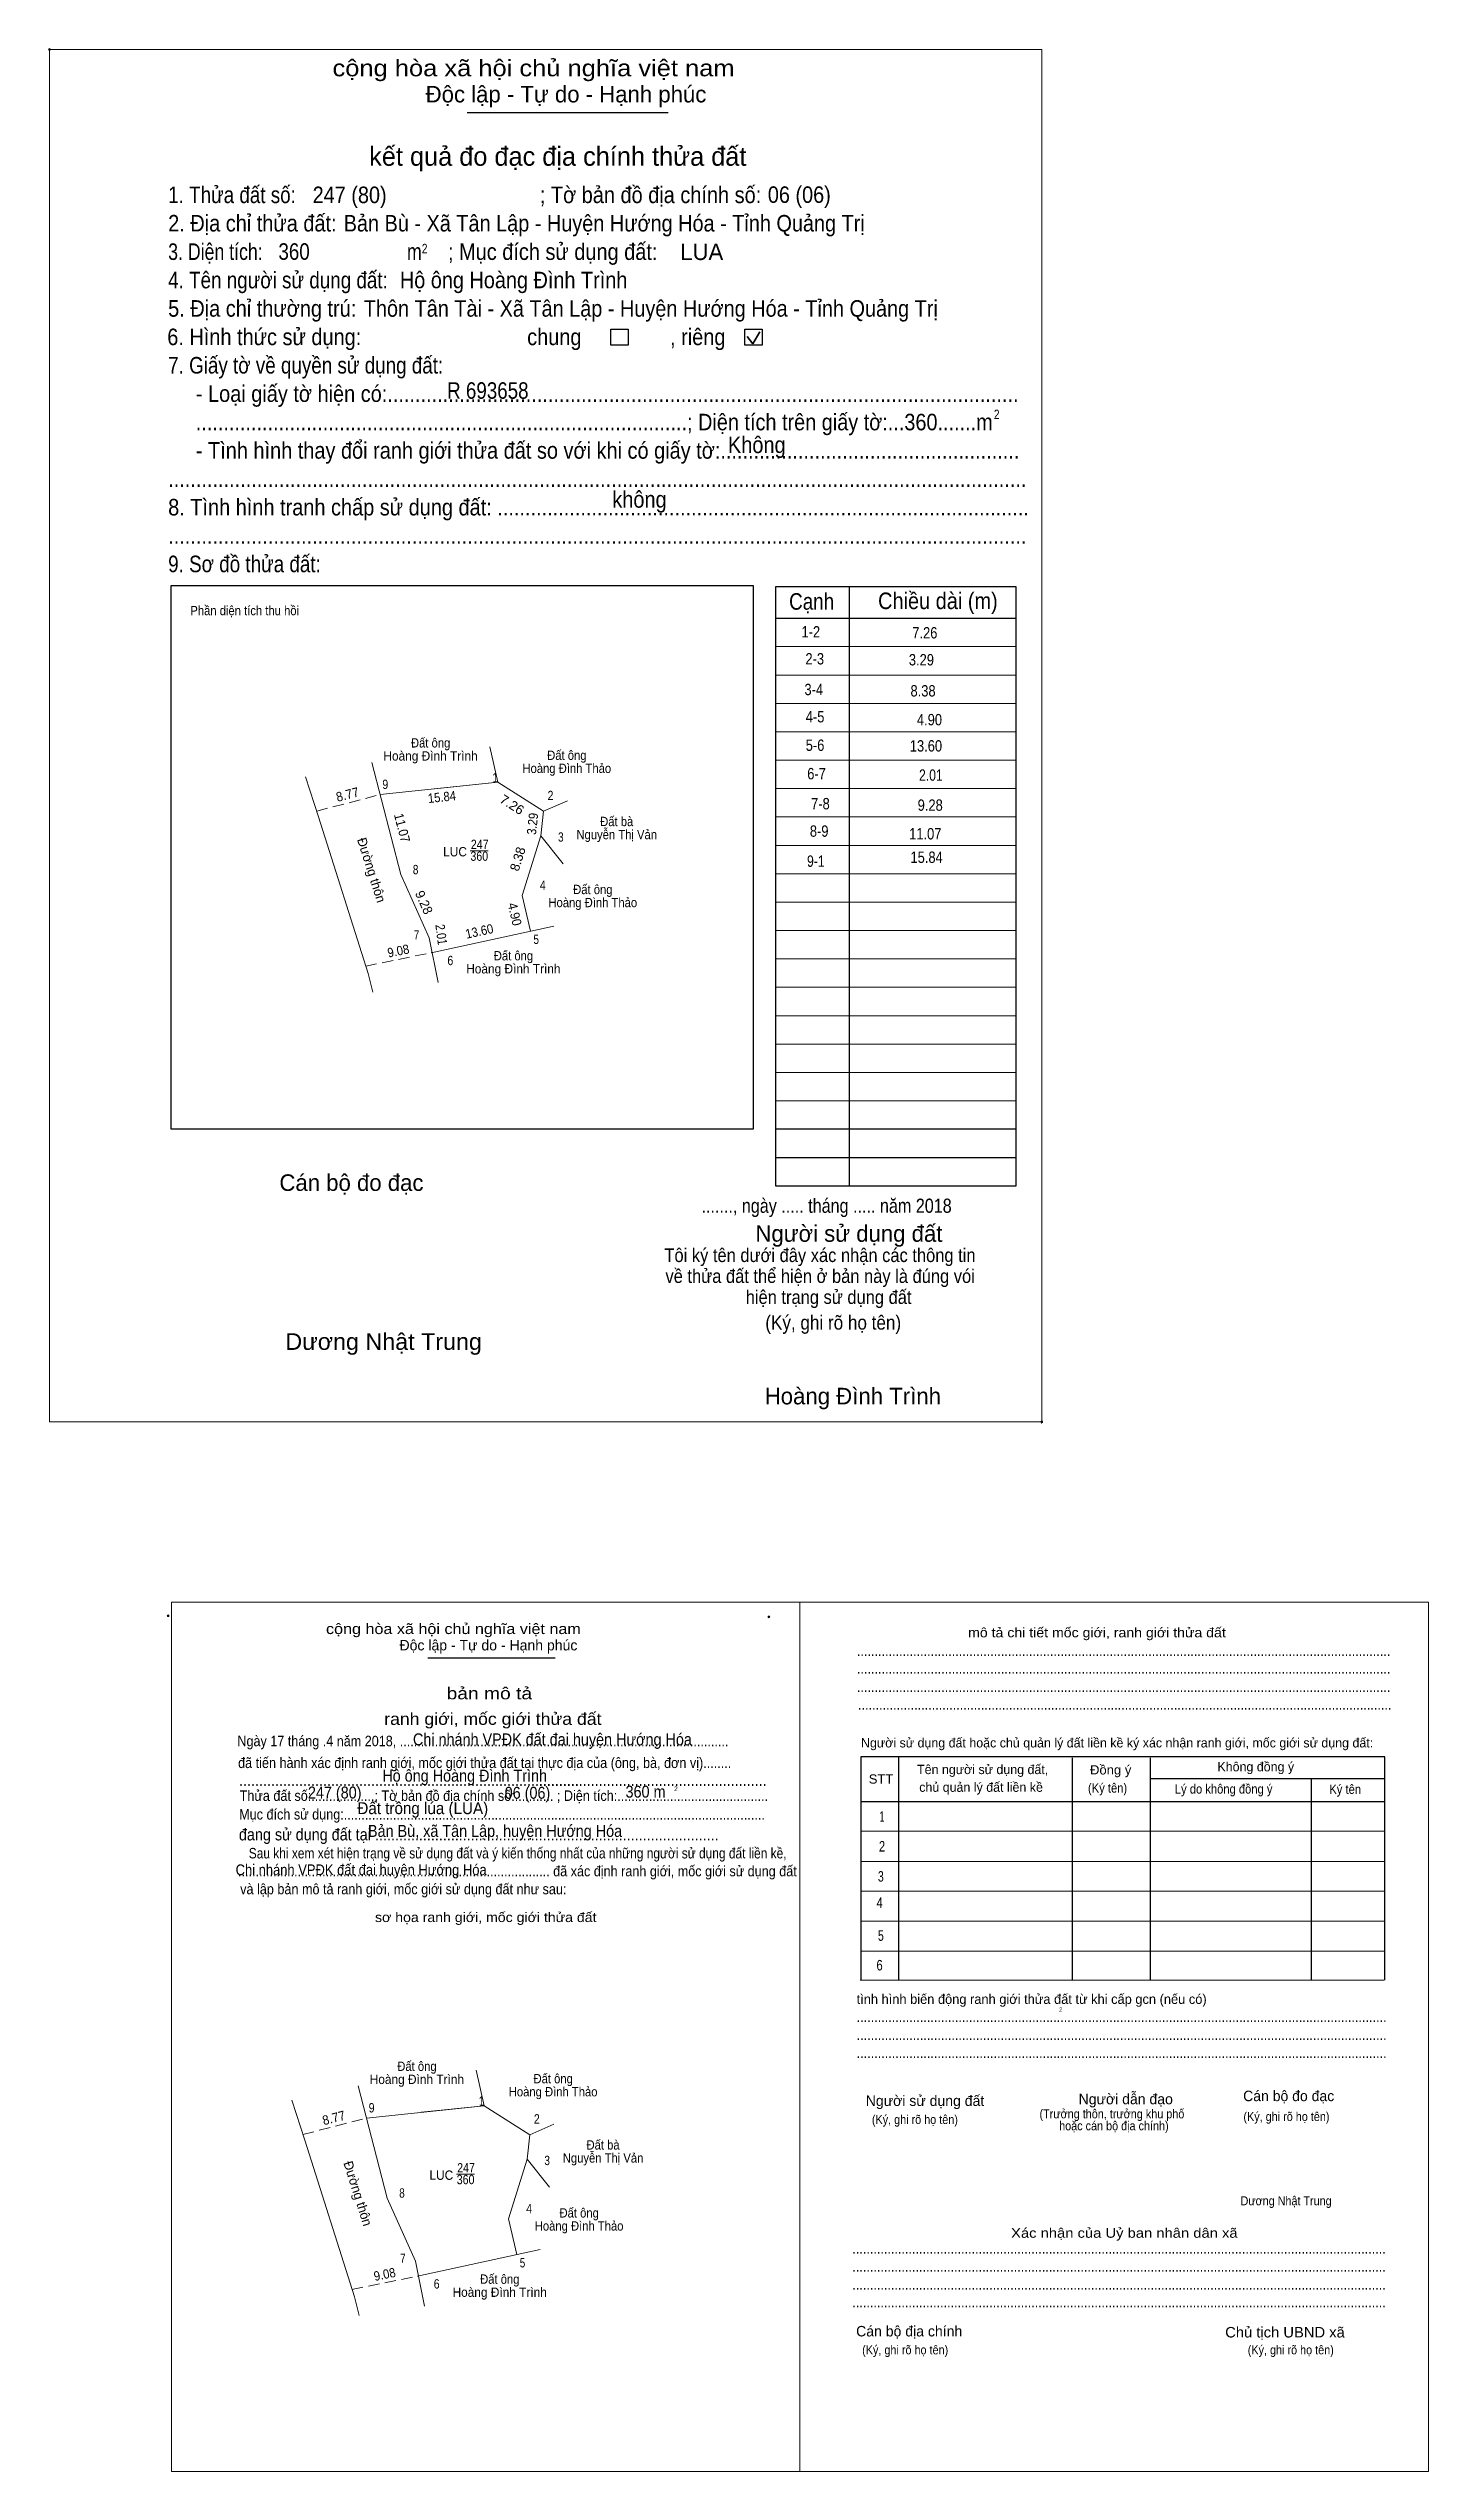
# Model space of a CAD drawing. Header units: metres. Extents: x 546984 to 548466, y 1837666 to 1838232.
# Drawn here: x 548280.8 to 548465.6, y 1837665.7 to 1837990.2 of the extents above.
import ezdxf
from ezdxf.enums import TextEntityAlignment as Align

# ---------------------------------------------------------------- set-up
doc = ezdxf.new("R2010")
doc.units = ezdxf.units.M
doc.header["$LTSCALE"] = 0.5
doc.header["$PDMODE"] = 32
doc.header["$PDSIZE"] = 0.25
doc.linetypes.add('DOTTED', pattern=[1.5, 0.3, -1.2])
doc.linetypes.add('MEDIUM_DASHED', pattern=[4.5, 3, -1.5])
for name, color, linetype, lineweight in [('1', 7, 'DOTTED', 13), ('10', 7, 'Continuous', 13), ('42', 7, 'Continuous', 13), ('61', 7, 'Continuous', 13), ('63', 7, 'Continuous', 13), ('7', 7, 'Continuous', 13)]:
    doc.layers.add(name, color=color, linetype=linetype, lineweight=lineweight)
for name, color, linetype in [('17', 7, 'Continuous'), ('25', 7, 'Continuous'), ('30', 7, 'Continuous'), ('6', 7, 'Continuous')]:
    doc.layers.add(name, color=color, linetype=linetype)

msp = doc.modelspace()

# ---------------------------------------------------------------- linework, layer by layer
at = {"layer": '10'}
for p, q in [((548340.96, 1837891.9), (548339.9, 1837896.67)), ((548350.32, 1837889.42), (548347.1, 1837888.02)), ((548349.72, 1837881), (548346.75, 1837884.75)), ((548339.13, 1837714.71), (548338.07, 1837719.48)), ((548348.49, 1837712.23), (548345.27, 1837710.83)), ((548347.89, 1837703.81), (548344.92, 1837707.56))]:
    msp.add_line(p, q, dxfattribs=at)
for points in [[(548346.75, 1837884.75), (548347.1, 1837888.02), (548340.96, 1837891.9), (548325.21, 1837890.25)], [(548344.92, 1837707.56), (548345.27, 1837710.83), (548339.13, 1837714.71), (548323.38, 1837713.06)]]:
    msp.add_lwpolyline(points, dxfattribs=at)
at = {"layer": '42'}
for points in [[(548346.75, 1837884.75), (548347.1, 1837888.02), (548340.96, 1837891.9), (548332.54, 1837891.02)], [(548344.92, 1837707.56), (548345.27, 1837710.83), (548339.13, 1837714.71), (548330.71, 1837713.83)]]:
    msp.add_lwpolyline(points, dxfattribs=at)
at = {"layer": '61'}
for p, q in [((548333, 1837865.08), (548331.78, 1837871.07)), ((548332.04, 1837869.08), (548348.49, 1837872.66)), ((548331.17, 1837687.89), (548329.95, 1837693.88)), ((548330.21, 1837691.89), (548346.66, 1837695.47))]:
    msp.add_line(p, q, dxfattribs=at)
for points in [[(548331.78, 1837871.07), (548328, 1837879.54), (548324.09, 1837894.57)], [(548315.24, 1837892.63), (548316.97, 1837887.28), (548323.6, 1837866.3), (548324.22, 1837863.79)], [(548345.33, 1837871.97), (548344.24, 1837876.75), (548346.75, 1837884.75)], [(548313.41, 1837715.44), (548315.14, 1837710.09), (548321.77, 1837689.11), (548322.39, 1837686.6)], [(548329.95, 1837693.88), (548326.17, 1837702.35), (548322.26, 1837717.38)], [(548343.5, 1837694.78), (548342.41, 1837699.56), (548344.92, 1837707.56)]]:
    msp.add_lwpolyline(points, dxfattribs=at)
at = {"layer": '63', "linetype": 'MEDIUM_DASHED'}
for p, q in [((548316.72, 1837888.04), (548325.21, 1837890.25)), ((548323.28, 1837867.3), (548332.18, 1837869.11)), ((548314.89, 1837710.85), (548323.38, 1837713.06)), ((548321.45, 1837690.11), (548330.35, 1837691.92))]:
    msp.add_line(p, q, dxfattribs=at)
at = {"layer": '63'}
for p, q in [((548337.27, 1837882.73), (548339.67, 1837882.73)), ((548335.44, 1837705.54), (548337.84, 1837705.54))]:
    msp.add_line(p, q, dxfattribs=at)
at = {"layer": '7', "lineweight": 25}
for p, q in [((548336.89, 1837981.6), (548363.76, 1837981.6)), ((548378.2, 1837837.83), (548378.2, 1837918.11)), ((548388.02, 1837918.11), (548388.02, 1837837.83)), ((548378.2, 1837913.87), (548410.33, 1837913.87)), ((548410.33, 1837845.44), (548378.2, 1837845.44)), ((548410.33, 1837841.64), (548378.2, 1837841.64)), ((548410.33, 1837841.63), (548378.2, 1837841.63)), ((548410.33, 1837837.83), (548378.2, 1837837.83)), ((548331.62, 1837774.66), (548348.64, 1837774.66)), ((548394.63, 1837761.4), (548394.63, 1837731.51)), ((548417.85, 1837761.28), (548417.85, 1837731.51)), ((548428.32, 1837761.28), (548428.32, 1837731.51)), ((548428.32, 1837758.51), (548459.71, 1837758.51)), ((548449.88, 1837758.51), (548449.88, 1837731.51)), ((548389.59, 1837755.46), (548459.71, 1837755.46))]:
    msp.add_line(p, q, dxfattribs=at)
at = {"layer": '7', "lineweight": 35}
for p, q in [((548375.12, 1837950.59), (548376.04, 1837952.23)), ((548374.36, 1837951.57), (548375.12, 1837950.59))]:
    msp.add_line(p, q, dxfattribs=at)
at = {"layer": '7'}
for p, q in [((548378.2, 1837910.07), (548410.33, 1837910.07)), ((548378.2, 1837906.26), (548410.33, 1837906.26)), ((548378.2, 1837902.46), (548410.33, 1837902.46)), ((548378.2, 1837898.66), (548410.33, 1837898.66)), ((548378.2, 1837894.86), (548410.33, 1837894.86)), ((548378.2, 1837891.06), (548410.33, 1837891.06)), ((548378.2, 1837887.26), (548410.33, 1837887.26)), ((548378.2, 1837883.45), (548410.33, 1837883.45)), ((548378.2, 1837879.65), (548410.33, 1837879.65)), ((548378.2, 1837875.85), (548410.33, 1837875.85)), ((548378.2, 1837872.05), (548410.33, 1837872.05)), ((548378.2, 1837868.25), (548410.33, 1837868.25)), ((548378.2, 1837864.45), (548410.33, 1837864.45)), ((548378.2, 1837860.64), (548410.33, 1837860.64)), ((548378.2, 1837856.84), (548410.33, 1837856.84)), ((548378.2, 1837853.04), (548410.33, 1837853.04)), ((548378.2, 1837849.24), (548410.33, 1837849.24)), ((548378.2, 1837845.44), (548410.33, 1837845.44)), ((548378.2, 1837841.63), (548410.33, 1837841.63)), ((548389.59, 1837751.45), (548459.71, 1837751.45)), ((548389.59, 1837747.43), (548459.71, 1837747.43)), ((548389.59, 1837743.42), (548459.71, 1837743.42)), ((548389.59, 1837739.41), (548459.71, 1837739.41)), ((548389.59, 1837735.39), (548459.71, 1837735.39)), ((548389.47, 1837731.51), (548459.59, 1837731.51))]:
    msp.add_line(p, q, dxfattribs=at)
for points in [[(548280.94, 1837990.03), (548413.79, 1837990.03), (548413.79, 1837806.28), (548280.94, 1837806.28)], [(548297.27, 1837782.12), (548381.42, 1837782.12), (548381.42, 1837665.73), (548297.27, 1837665.73)], [(548381.42, 1837782.12), (548465.57, 1837782.12), (548465.57, 1837665.73), (548381.42, 1837665.73)], [(548381.42, 1837782.11), (548465.57, 1837782.11), (548465.57, 1837665.73), (548381.42, 1837665.73)]]:
    msp.add_lwpolyline(points, close=True, dxfattribs=at)
at = {"layer": '7', "lineweight": 25}
for points in [[(548356.11, 1837952.55), (548358.4, 1837952.55), (548358.4, 1837950.42), (548356.11, 1837950.42)], [(548374.06, 1837952.55), (548376.35, 1837952.55), (548376.35, 1837950.42), (548374.06, 1837950.42)], [(548297.23, 1837918.24), (548375.16, 1837918.24), (548375.16, 1837845.44), (548297.23, 1837845.44)]]:
    msp.add_lwpolyline(points, close=True, dxfattribs=at)
for points in [[(548378.2, 1837918.11), (548410.33, 1837918.11), (548410.33, 1837837.83)], [(548459.71, 1837731.51), (548459.71, 1837761.4), (548389.59, 1837761.4), (548389.59, 1837731.51)]]:
    msp.add_lwpolyline(points, dxfattribs=at)
at = {"layer": '7'}
for p in [(548280.94, 1837990.03), (548413.78, 1837806.28), (548296.82, 1837780.32), (548377.27, 1837780.15)]:
    msp.add_point(p, dxfattribs=at)

# ---------------------------------------------------------------- texts
at = {"layer": '1'}
for s, width, p in [('247', 0.85, (548338.545, 1837882.96)), ('LUC', 0.95, (548335.245, 1837881.98)), ('360', 0.85, (548338.49, 1837881.39)), ('LUC', 0.95, (548333.415, 1837704.79)), ('360', 0.85, (548336.66, 1837704.2)), ('247', 0.85, (548336.715, 1837705.77))]:
    msp.add_text(s, height=1.25, dxfattribs=dict(at, width=width)).set_placement(p, align=Align.CENTER)
at = {"layer": '17'}
for s, height, width, p in [('2', 0.6, 0.75, (548416.1, 1837727.28)), ('Dương Nhật Trung', 1.2, 0.9, (548440.41, 1837701.38))]:
    msp.add_text(s, height=height, dxfattribs=dict(at, width=width)).set_placement(p)
at = {"layer": '25'}
for s, height, width, p in [('Chi nhánh VPĐK đất đai huyện Hướng Hóa', 1.6, 0.9, (548329.61, 1837762.96)), ('Đất trồng lúa (LUA)', 1.6, 0.95, (548322.17, 1837753.75)), ('Chi nhánh VPĐK đất đai huyện Hướng Hóa', 1.44, 0.9, (548305.87, 1837745.58))]:
    msp.add_text(s, height=height, dxfattribs=dict(at, width=width)).set_placement(p)
at = {"layer": '30'}
for s, width, p in [('1-2', 0.85, (548384.12, 1837911.29)), ('7.26', 0.85, (548399.82, 1837911.16)), ('2-3', 0.85, (548384.65, 1837907.68)), ('3.29', 0.85, (548399.36, 1837907.55)), ('3-4', 0.85, (548384.52, 1837903.57)), ('8.38', 0.85, (548399.58, 1837903.39)), ('4-5', 0.85, (548384.69, 1837899.92)), ('4.90', 0.85, (548400.44, 1837899.53)), ('5-6', 0.85, (548384.69, 1837896.11)), ('13.60', 0.85, (548400.45, 1837896.02)), ('6-7', 0.85, (548384.89, 1837892.3)), ('2.01', 0.8, (548400.53, 1837892.11)), ('7-8', 0.85, (548385.41, 1837888.28)), ('9.28', 0.85, (548400.54, 1837888.09)), ('8-9', 0.85, (548385.24, 1837884.61)), ('11.07', 0.85, (548400.36, 1837884.25)), ('9-1', 0.8, (548384.72, 1837880.59)), ('15.84', 0.85, (548400.54, 1837881.11))]:
    msp.add_text(s, height=1.52, dxfattribs=dict(at, width=width)).set_placement(p, align=Align.RIGHT)
at = {"layer": '6'}
msp.add_text('LUA', height=2.21, dxfattribs=at).set_placement((548365.4, 1837961.83))
at = {"layer": '6', "width": 0.9}
for height, p in [(2.21, (548327.86, 1837958.05)), (1.6, (548325.51, 1837758.1))]:
    msp.add_text('Hộ ông Hoàng Đình Trình', height=height, dxfattribs=at).set_placement(p)
at = {"layer": '63'}
for s, width, p in [('Phần diện tích thu hồi', 0.9, (548307.085, 1837914.27)), ('Đất ông', 0.9, (548331.975, 1837896.56)), ('Hoàng Đình Trình', 0.95, (548331.965, 1837894.81)), ('Hoàng Đình Thảo', 0.9, (548350.205, 1837893.15)), ('Đất ông', 0.9, (548350.215, 1837894.9)), ('Đất bà', 0.9, (548356.89, 1837886.03)), ('Nguyễn Thị Vản', 0.9, (548356.89, 1837884.28)), ('Đất ông', 0.9, (548353.695, 1837876.93)), ('Hoàng Đình Thảo', 0.9, (548353.685, 1837875.18)), ('Hoàng Đình Trình', 0.95, (548343.055, 1837866.31)), ('Đất ông', 0.9, (548343.065, 1837868.06)), ('Hoàng Đình Trình', 0.95, (548330.135, 1837717.62)), ('Đất ông', 0.9, (548330.145, 1837719.37)), ('Đất ông', 0.9, (548348.385, 1837717.71)), ('Hoàng Đình Thảo', 0.9, (548348.375, 1837715.96)), ('Nguyễn Thị Vản', 0.9, (548355.06, 1837707.09)), ('Đất bà', 0.9, (548355.06, 1837708.84)), ('Hoàng Đình Thảo', 0.9, (548351.855, 1837697.99)), ('Đất ông', 0.9, (548351.865, 1837699.74)), ('Hoàng Đình Trình', 0.95, (548341.225, 1837689.12)), ('Đất ông', 0.9, (548341.235, 1837690.87))]:
    msp.add_text(s, height=1.25, dxfattribs=dict(at, width=width)).set_placement(p, align=Align.CENTER)
for s, rotation, width, p in [('8.77', 14.591, 0.95, (548321.0026, 1837889.6685)), ('15.84', 5.981, 0.9, (548333.5499, 1837889.3159)), ('11.07', 284.601, 0.95, (548327.553, 1837885.6475)), ('7.26', 327.71, 1.05, (548342.5361, 1837888.3819)), ('3.29', 83.891, 0.9, (548346.2356, 1837886.2735)), ('4.90', 282.846, 0.95, (548342.6334, 1837874.1039)), ('2.01', 277.444, 0.85, (548332.7834, 1837871.436)), ('13.60', 12.268, 0.9, (548338.6322, 1837871.3536)), ('9.08', 11.496, 0.9, (548327.7754, 1837868.7201)), ('8.77', 14.591, 0.95, (548319.1726, 1837712.4785)), ('9.08', 11.496, 0.9, (548325.9454, 1837691.5301))]:
    msp.add_text(s, height=1.25, rotation=rotation, dxfattribs=dict(at, width=width)).set_placement(p, align=Align.CENTER)
for s, width, p in [(' 9', 0.85, (548326.3, 1837891)), (' 1', 0.75, (548340.96, 1837891.9)), (' 2', 0.85, (548348.42, 1837889.51)), (' 3', 0.8, (548349.78, 1837883.95)), (' 8', 0.8, (548330.34, 1837879.59)), (' 4', 0.85, (548347.39, 1837877.5)), (' 7', 0.8, (548330.46, 1837870.84)), (' 5', 0.8, (548346.48, 1837870.25)), (' 6', 0.85, (548335.01, 1837867.42)), (' 1', 0.75, (548339.13, 1837714.71)), (' 9', 0.85, (548324.47, 1837713.81)), (' 2', 0.85, (548346.59, 1837712.32)), (' 3', 0.8, (548347.95, 1837706.76)), (' 8', 0.8, (548328.51, 1837702.4)), (' 4', 0.85, (548345.56, 1837700.31)), (' 7', 0.8, (548328.63, 1837693.65)), (' 5', 0.8, (548344.65, 1837693.06)), (' 6', 0.85, (548333.18, 1837690.23))]:
    msp.add_text(s, height=1.25, dxfattribs=dict(at, width=width)).set_placement(p, align=Align.RIGHT)
for s, rotation, p in [('Đường thôn', 287.537, (548323.4682, 1837879.9633)), ('8.38', 72.581, (548344.2315, 1837881.4529)), ('9.28', 294.05, (548330.5162, 1837875.5647)), ('Đường thôn', 287.537, (548321.6382, 1837702.7733))]:
    msp.add_text(s, height=1.25, rotation=rotation, dxfattribs=at).set_placement(p, align=Align.CENTER)
at = {"layer": '7'}
for s, height, width, p in [('cộng hòa xã hội chủ nghĩa việt nam', 2.217, 1.15, (548318.84, 1837986.43)), ('1. Thửa đất số:', 2.217, 0.85, (548296.84, 1837969.45)), ('247 (80)', 2.21, 0.9, (548316.18, 1837969.45)), ('; Tờ bản đồ địa chính số:', 2.217, 0.9, (548346.6, 1837969.45)), ('06 (06)', 2.21, 0.9, (548377.12, 1837969.48)), ('2. Địa chỉ thửa đất:', 2.217, 0.9, (548296.84, 1837965.65)), ('Bản Bù - Xã Tân Lập - Huyện Hướng Hóa - Tỉnh Quảng Trị', 2.21, 0.9, (548320.34, 1837965.65)), ('3. Diện tích:', 2.217, 0.8, (548296.84, 1837961.84)), ('360', 2.21, 0.85, (548311.6, 1837961.86)), ('m', 2.217, 0.8, (548328.81, 1837961.84)), ('2', 1.267, 0.8, (548330.8, 1837962.73)), ('; Mục đích sử dụng đất:', 2.217, 0.9, (548334.3, 1837961.84)), ('4. Tên người sử dụng đất:', 2.217, 0.85, (548296.84, 1837958.04)), ('5. Địa chỉ thường trú:', 2.217, 0.9, (548296.84, 1837954.24)), ('Thôn Tân Tài - Xã Tân Lập - Huyện Hướng Hóa - Tỉnh Quảng Trị', 2.21, 0.9, (548323.03, 1837954.24)), ('6. Hình thức sử dụng:', 2.217, 0.9, (548296.72, 1837950.43)), ('chung                , riêng', 2.217, 0.9, (548344.9, 1837950.43)), ('7. Giấy tờ về quyền sử dụng đất:', 2.217, 0.85, (548296.84, 1837946.63)), ('R 693658', 2.21, 0.85, (548334.19, 1837943.25)), ('     - Loại giấy tờ hiện có:..................................................................................................................', 2.217, 0.9, (548296.84, 1837942.83)), ('     .........................................................................................; Diện tích trên giấy tờ:...360.......m', 2.21, 0.9, (548296.84, 1837939.03)), ('2', 1.267, 0.8, (548407.38, 1837940.53)), ('     - Tình hình thay đổi ranh giới thửa đất so với khi có giấy tờ:......................................................', 2.217, 0.9, (548296.84, 1837935.23)), ('Không', 2.22, 0.9, (548371.78, 1837935.98)), ('8. Tình hình tranh chấp sử dụng đất: ................................................................................................', 2.217, 0.9, (548296.84, 1837927.63)), ('...........................................................................................................................................................', 2.217, 0.9, (548296.84, 1837931.43)), ('không', 2.218, 0.9, (548356.3, 1837928.67)), ('...........................................................................................................................................................', 2.217, 0.9, (548296.84, 1837923.83)), ('9. Sơ đồ thửa đất:', 2.217, 0.85, (548296.84, 1837920.03)), ('Cạnh', 2.217, 0.85, (548379.97, 1837915.01)), ('Chiều dài (m)', 2.217, 0.9, (548391.88, 1837915.09)), ('......., ngày ..... tháng ..... năm 2018', 1.9, 0.85, (548368.24, 1837834.26)), ('(Ký, ghi rõ họ tên)', 1.901, 0.9, (548376.78, 1837818.62)), ('Dương Nhật Trung', 2.22, 1.05, (548312.53, 1837815.91)), ('cộng hòa xã hội chủ nghĩa việt nam', 1.405, 1.15, (548317.97, 1837777.86)), ('........................................................................................................................................................', 1.405, 0.9, (548389.05, 1837774.94)), ('........................................................................................................................................................', 1.405, 0.9, (548389.05, 1837772.54)), ('........................................................................................................................................................', 1.405, 0.9, (548389.05, 1837770.12)), ('........................................................................................................................................................', 1.405, 0.9, (548389.19, 1837767.72)), ('Ngày 17 tháng .4 năm 2018, ..............................................................................................', 1.4, 0.9, (548306.11, 1837762.84)), (' đã tiến hành xác định ranh giới, mốc giới thửa đất tại thực địa của (ông, bà, đơn vị)........', 1.405, 0.9, (548305.73, 1837759.92)), ('....................................................................................................................................', 1.6, 0.9, (548306.34, 1837757.52)), ('247 (80)', 1.6, 0.9, (548315.55, 1837755.84)), ('06 (06)', 1.6, 0.9, (548341.89, 1837755.81)), ('360 m', 1.6, 0.9, (548358.07, 1837755.96)), ('2', 0.6399, 0.8, (548364.58, 1837756.83)), ('STT', 1.244, 1.05, (548390.63, 1837757.83)), ('(Ký tên)', 1.244, 0.9, (548419.98, 1837756.63)), ('Đồng ý', 1.244, 1.05, (548420.25, 1837759.06)), ('Lý do không đồng ý', 1.244, 0.9, (548431.61, 1837756.5)), ('Ký tên', 1.244, 0.9, (548452.29, 1837756.46)), ('Thửa đất số:..................; Tờ bản đồ địa chính số:........... ; Diện tích:...........................................', 1.405, 0.9, (548306.41, 1837755.52)), ('Mục đích sử dụng:........................................................................................................................', 1.405, 0.9, (548306.34, 1837753.03)), ('đang sử dụng đất tại ......................................................................................', 1.6, 0.9, (548306.31, 1837750.23)), ('Bản Bù, xã Tân Lập, huyện Hướng Hóa', 1.6, 0.9, (548323.59, 1837750.7)), ('Sau khi xem xét hiện trạng về sử dụng đất và ý kiến thống nhất của những người sử dụng đất liền kề,', 1.405, 0.85, (548307.63, 1837747.82)), ('......................................................................................... đã xác định ranh giới, mốc giới sử dụng đất', 1.402, 0.9, (548306.19, 1837745.42)), (' và lập bản mô tả ranh giới, mốc giới sử dụng đất như sau:', 1.405, 0.9, (548306.01, 1837743.02)), ('.......................................................................................................................................................', 1.405, 0.9, (548389.01, 1837725.92)), ('.......................................................................................................................................................', 1.405, 0.9, (548389.01, 1837723.52)), ('.......................................................................................................................................................', 1.405, 0.9, (548389.01, 1837721.11)), ('(Ký, ghi rõ họ tên)', 1.204, 0.9, (548391.05, 1837712.26)), ('(Ký, ghi rõ họ tên)', 1.204, 0.9, (548440.79, 1837712.66)), ('........................................................................................................................................................', 1.405, 0.9, (548388.43, 1837694.92)), ('........................................................................................................................................................', 1.405, 0.9, (548388.43, 1837692.5)), ('........................................................................................................................................................', 1.405, 0.9, (548388.43, 1837690.1)), ('........................................................................................................................................................', 1.405, 0.9, (548388.43, 1837687.7)), ('(Ký, ghi rõ họ tên)', 1.204, 0.9, (548389.75, 1837681.42)), ('Chủ tịch UBND xã', 1.405, 1.05, (548438.35, 1837683.68)), ('(Ký, ghi rõ họ tên)', 1.204, 0.9, (548441.37, 1837681.42))]:
    msp.add_text(s, height=height, dxfattribs=dict(at, width=width)).set_placement(p)
for s, height, p in [('Độc lập - Tự do - Hạnh phúc', 2.217, (548331.31, 1837982.93)), ('Cán bộ đo đạc', 2.218, (548311.73, 1837837.19)), ('Người sử dụng đất', 2.217, (548375.46, 1837830.38)), ('Hoàng Đình Trình', 2.22, (548376.7, 1837808.61)), ('Độc lập - Tự do - Hạnh phúc', 1.405, (548327.81, 1837775.67)), ('Người sử dụng đất hoặc chủ quản lý đất liền kề ký xác nhận ranh giới, mốc giới sử dụng đất:', 1.244, (548389.59, 1837762.68)), ('Không đồng ý', 1.244, (548437.31, 1837759.48)), ('Tên người sử dụng đất,', 1.244, (548397.1, 1837759.11)), ('chủ quản lý đất liền kề', 1.244, (548397.39, 1837756.74)), ('tình hình biến động ranh giới thửa đất từ khi cấp gcn (nếu có)', 1.284, (548389.01, 1837728.34)), ('Người sử dụng đất', 1.405, (548390.23, 1837714.68)), ('Người dẫn đạo', 1.404, (548418.73, 1837714.9)), ('Cán bộ đo đạc', 1.402, (548440.75, 1837715.32)), ('Cán bộ địa chính', 1.405, (548388.94, 1837683.82))]:
    msp.add_text(s, height=height, dxfattribs=at).set_placement(p)
for s, height, p in [('kết quả đo đạc địa chính thửa đất', 2.534, (548349, 1837974.45)), ('.', 0.6337, (548413.7967, 1837805.97))]:
    msp.add_text(s, height=height, dxfattribs=at).set_placement(p, align=Align.CENTER)
for s, height, width, p in [('Tôi ký tên dưới đây xác nhận các thông tin', 1.832, 0.9, (548384.1, 1837827.67)), ('về thửa đất thể hiện ở bản này là đúng vói', 1.832, 0.9, (548384.125, 1837824.87)), ('hiện trạng sử dụng đất', 1.832, 0.9, (548385.255, 1837822.06)), ('mô tả chi tiết mốc giới, ranh giới thửa đất', 1.284, 1.1, (548421.18, 1837777.42)), ('bản mô tả', 1.605, 1.2, (548339.84, 1837769.12)), ('ranh giới, mốc giới thửa đất', 1.605, 1.1, (548340.305, 1837765.7)), ('1', 1.405, 0.65, (548392.405, 1837752.74)), ('2', 1.405, 0.8, (548392.41, 1837748.74)), ('3', 1.405, 0.75, (548392.245, 1837744.71)), ('4', 1.405, 0.8, (548392.09, 1837741.2)), ('sơ họa ranh giới, mốc giới thửa đất', 1.284, 1.1, (548339.355, 1837739.3)), ('5', 1.405, 0.75, (548392.255, 1837736.79)), ('6', 1.405, 0.8, (548392.08, 1837732.82)), ('(Trưởng thôn, trưởng khu phố', 1.204, 0.9, (548423.185, 1837713.02)), ('hoặc cán bộ địa chính)', 1.204, 0.9, (548423.45, 1837711.42)), ('Xác nhận của Uỷ ban nhân dân xã', 1.285, 1.15, (548424.845, 1837697.03))]:
    msp.add_text(s, height=height, dxfattribs=dict(at, width=width)).set_placement(p, align=Align.CENTER)

doc.saveas('drawing.dxf')
